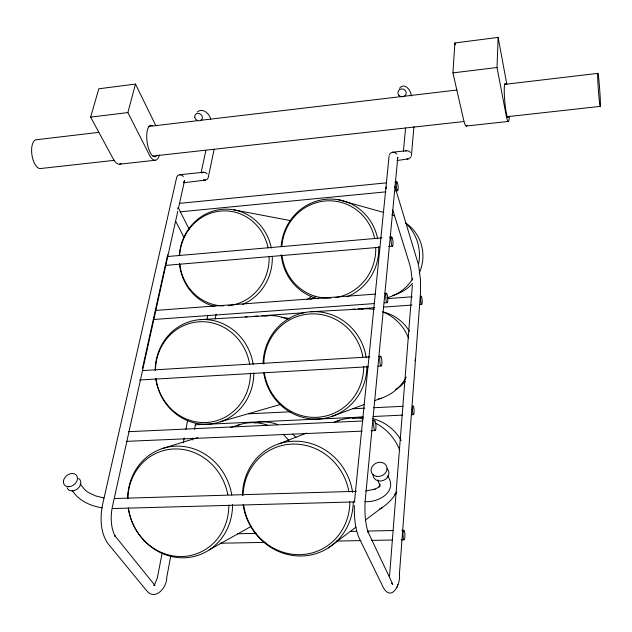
<?xml version="1.0" encoding="UTF-8"?>
<svg xmlns="http://www.w3.org/2000/svg" width="632" height="632" viewBox="0 0 632 632"><rect width="100%" height="100%" fill="white"/><g stroke="black" fill="none" stroke-linecap="round" stroke-linejoin="round"><path stroke-width="0.95" d="M354.307 505.489C354.276 516.312 354.734 527.546 358.968 537.666L383.466 587.839C391.903 602.264 401.067 583.312 399.4 574.283L420.517 292.711L420.438 279.478L418.724 266.119M509.392 116.154A21.472 2.323 85.3 0 1 506.121 115.142L497.021 67.506L498.127 37.399L454.874 42.968L452.931 72.885L463.635 119.875A21.275 2.963 84.9 0 0 466.977 125.302M354.457 501.974L389.107 155.875M411.408 155.527L413.928 126.574M403.421 151.301L405.57 127.972M389.541 575.965L412.372 285.135M394.834 188.628L365.296 499.636C364.53 510.514 364.838 521.7 368.045 532.191L367.674 531.149L392.796 584.347L391.69 583.32L392.267 583.66M170.751 556.042L166.761 577.34C167.18 587.144 155.29 601.459 146.608 590.62L107.819 543.433C100.267 532.428 100.101 517.94 102.416 505.244L176.715 177.197L177.734 175.53L179.535 174.772L203.449 172.236L205.455 172.568L207.185 173.863M192.523 439.912L192.886 437.976M194.514 429.262L195.604 423.456M215.196 318.939L216.105 314.096M162.148 553.079L157.344 577.83L154.714 584.347M183.304 442.85L184.236 438.016M185.903 429.318L187.759 419.648M207.059 319.081L207.802 315.218M214.09 149.436L208.189 177.782L207.193 179.354L205.463 180.073L183.636 182.774M201.142 172.615L205.858 150.479M177.774 211.301L112.275 507.251C110.466 516.913 110.64 527.499 115.198 536.402L114.724 535.557L154.99 585.437L153.671 585.287L154.619 584.924M142.39 368.685L167.662 254.672M397.56 158.363L397.812 157.265L394.992 186.906L418.234 263.892M159.39 155.045A19.797 7.26 82.5 0 1 149.381 154.887L127.885 112.575L135.469 84.072L98.805 88.788L90.629 117.125L113.254 158.916A19.632 7.71 82.1 0 0 121.352 163.364M397.552 585.572L397.868 584.592M396.959 587.436L397.299 586.37M389.352 154.777L390.639 153.007L392.685 152.194L406.574 150.724L408.714 151.064L410.468 152.423M411.163 156.57L409.015 158.758L396.975 160.544M183.541 182.261L184.568 180.602L178.485 208.094L189.181 229.234M399.448 88.377C404.504 81.836 411.266 90.423 411.219 96.056M328.442 547.849L355.903 527.207M365.32 520.136L381.799 507.749M201.727 172.963L203.449 172.236M197.247 112.022C202.69 107.329 209.334 113.649 210.748 119.093M209.255 549.895L251.331 526.298M279.012 443.798L306.607 433.07M334.202 422.342L339.716 420.193M331.429 416.575L364.577 404.354M374.713 400.625L381.159 398.247M162.084 448.641L197.832 437.605M230.751 427.453L239.212 424.838M220.315 421.805L281.256 404.204M405.539 150.977L406.574 150.724M90.629 117.125L127.885 112.575M452.931 72.885L497.021 67.506M98.632 132.372L36.956 139.664A14.599 6.573 81.3 0 0 31.687 148.204A14.599 6.573 81.3 0 0 34.894 164.146L36.538 166.516A14.599 6.573 81.3 0 0 40.093 168.578L114.645 160.299M148.56 126.471L197.508 120.68M200.447 120.333L401.146 96.617M403.105 96.38L456.952 90.021M504.921 84.348L597.927 73.359M152.897 156.049L463.833 121.526M506.99 116.73L600.179 106.389M119.456 164.186L155.243 160.251M466.282 126.045L508.294 121.423M179.291 203.393L386.034 182.893M394.85 182.024L396.809 181.826M180.286 211.823L385.899 191.852M395.687 190.904L397.647 190.706M167.409 256.529L381.775 237.909M389.644 237.229L391.611 237.055M165.497 265.416L379.706 247.262M388.546 246.512L392.48 246.172M155.33 310.446L375.503 294.085M384.351 293.43L386.318 293.288M387.629 298.596L412.167 296.803M153.465 319.508L374.444 303.565M384.272 302.854L387.219 302.641M245.216 316.94L247.175 316.806M254.04 316.316L257.967 316.032M261.885 315.755L304.063 312.753M351.139 309.396L355.065 309.119M358.004 308.906L374.681 307.721M383.505 307.097L411.953 305.066M419.798 304.505L421.757 304.371M365.715 490.969L375.108 489.16L374.302 489.452L378.11 487.541L379.745 485.889L379.145 486.901L379.816 485.621L379.532 486.798L379.793 484.104L379.872 485.321L377.652 479.87M142.326 370.597L369.823 356.906M378.687 356.369L380.662 356.25M364.767 501.626C378.671 502.788 398.286 491.491 387.59 475.785M200.202 319.626L267.723 315.7M139.546 379.998L368.227 366.742M378.086 366.173L381.041 365.999A4.898 1.067 86.6 0 0 381.688 359.016A4.898 1.067 86.6 0 0 379.808 358.36A4.898 1.067 86.6 0 0 381.041 365.999M310.636 311.75L363.376 308.898M248.463 413.826L290.839 411.764M352.925 408.746L364.751 408.169M373.615 407.735L403.184 406.297M195.446 424.799L363.108 416.97M372.975 416.512L402.56 415.129M411.432 414.718L413.407 414.624A4.416 0.861 87 0 0 413.881 408.177A4.416 0.861 87 0 0 412.372 407.861A4.416 0.861 87 0 0 413.407 414.624M128.651 431.68L362.815 420.967M372.659 420.517L374.626 420.43M126.858 441.349L362.215 431.119M371.079 430.74L375.021 430.566A5.08 1.138 87.2 0 0 375.708 423.092A5.08 1.138 87.2 0 0 373.725 422.832A5.08 1.138 87.2 0 0 375.021 430.566M114.4 498.529L356.33 491.301M112.457 508.562L354.908 501.903M237.569 533.764L256.252 533.376M350.657 531.409L356.559 531.291M367.382 531.062L392.946 530.532M401.802 530.351L403.769 530.303M220.102 543.228L265.377 542.382M336.24 541.055L360.848 540.597M371.671 540.392L392.346 540.012M401.202 539.846L404.156 539.791M392.685 152.194L394.945 152.557L396.801 153.995M406.897 158.972L407.98 159.003M179.535 174.772L181.637 175.119L183.47 176.478M205.463 180.073L203.472 179.741M233.943 209.871L290.562 220.623M103.917 498L95.472 495.859L88.267 492.462L85.407 490.345L80.106 483.914M102.202 507.836C90.51 506.011 78.692 500.742 72.159 490.408M338.602 199.783L383.774 212.47M175.878 221.611L184.007 237.395M135.469 84.072L155.906 125.784M392.772 210.006L409.631 264.184L410.998 270.18L412.151 280.063M454.874 42.968L455.301 44.896M498.127 37.399L506.84 84.333M394.755 186.132A4.495 3.207 -18.2 0 1 394.597 187.854M386.136 188.684A4.495 3.207 -18.2 0 1 386.31 186.961M177.995 207.422A4.258 2.915 -26.5 0 1 177.632 209.081M387.021 468.77A8.121 6.881 -22.4 0 1 383.45 480.407A8.121 6.881 -22.4 0 1 373.07 474.221M78.621 478.471A7.679 5.83 -38.2 0 1 77.531 488.805A7.679 5.83 -38.2 0 1 67.095 487.778M157.06 155.069A15.84 5.806 82.5 0 1 150.108 152.399L148.773 149.184A15.84 5.806 82.5 0 1 147.074 131.606A15.84 5.806 82.5 0 1 152.596 125.792M508.412 116.991A17.175 1.864 85.3 0 1 506.24 112.52L505.647 108.933A17.175 1.864 85.3 0 1 504.241 89.823A17.175 1.864 85.3 0 1 505.758 84.032M281.2 246.33A50.592 48.782 -81.6 0 1 326.768 199.206A50.592 48.782 -81.6 0 1 377.699 238.896M378.639 246.456A50.592 48.782 -81.6 0 1 347.071 296.756M318.252 298.849A50.592 48.782 -81.6 0 1 281.264 254.736M391.887 214.69A43.553 42.415 -78 0 1 394.463 215.749M405.349 222.891A43.553 42.415 -78 0 1 418.266 265.416M412.791 278.625A43.553 42.415 -78 0 1 386.91 297.783M281.856 246.733A48.727 46.966 -81.7 0 1 325.322 200.968A48.727 46.966 -81.7 0 1 374.697 238.675M375.74 247.357A48.727 46.966 -81.7 0 1 335.379 297.625M330.686 298.114A48.727 46.966 -81.7 0 1 282.046 255.439M405.531 222.867A40.179 39.192 -77.3 0 1 419.285 272.969M412.522 283.373A40.179 39.192 -77.3 0 1 392.567 295.452M179.33 255.605A49.351 46.539 -87.5 0 1 222.448 209.295A49.351 46.539 -87.5 0 1 271.325 248.123M272.289 256.426A49.351 46.539 -87.5 0 1 242.443 304.466M214.856 306.512A49.351 46.539 -87.5 0 1 179.449 263.457M311.639 296.203A42.605 40.74 -86.1 0 1 307.128 299.521M179.638 255.612A47.519 44.801 -87.5 0 1 220.923 211.033A47.519 44.801 -87.5 0 1 268.11 247.926M269.129 256.537A47.519 44.801 -87.5 0 1 228.215 305.714M223.357 305.904A47.519 44.801 -87.5 0 1 179.844 264.105M314.949 296.882A39.326 37.683 -85.8 0 1 310.186 299.584M366.884 366.125A53.815 51.808 78.1 0 1 319.136 418.969A53.815 51.808 78.1 0 1 263.749 373.046M263.102 363.835A53.815 51.808 78.1 0 1 311.197 311.71A53.815 51.808 78.1 0 1 366.228 357.641M361.441 309.08A45.883 44.714 77.1 0 1 374.112 309.459M408.643 338.325A45.883 44.714 77.1 0 0 382.629 311.86A42.281 41.27 76.9 0 1 409.418 331.263M406.281 377.004A45.883 44.714 77.1 0 1 378.355 399.068M363.716 366.615A51.84 49.889 78.2 0 1 317.303 417.286A51.84 49.889 78.2 0 1 264.302 372.382M263.773 363.819A51.84 49.889 78.2 0 1 309.609 313.97A51.84 49.889 78.2 0 1 362.863 356.882M415.264 358.976A42.281 41.27 76.9 0 1 414.987 360.809M405.286 381.357A42.281 41.27 76.9 0 1 395.458 389.596M253.827 372.959A52.448 49.225 80.6 0 1 208.205 424.159A52.448 49.225 80.6 0 1 155.749 378.655M155.196 369.989A52.448 49.225 80.6 0 1 200.873 319.587A52.448 49.225 80.6 0 1 253.171 364.427M264.942 315.992A44.888 42.802 80.4 0 1 287.916 319.381M250.406 373.188A50.513 47.4 80.6 0 1 206.482 422.5A50.513 47.4 80.6 0 1 155.97 378.671M155.44 370.32A50.513 47.4 80.6 0 1 199.27 321.791A50.513 47.4 80.6 0 1 249.727 364.656M281.24 317.493A41.38 39.547 80.4 0 1 289.661 318.686M353.256 501.816A58.002 54.771 64 0 1 301.82 555.986A58.002 54.771 64 0 1 243.107 504.849M242.451 495.306A58.002 54.771 64 0 1 293.92 441.223A58.002 54.771 64 0 1 352.601 492.344M334.478 422.287A48.933 46.879 61.2 0 1 363.242 418.866M375.993 423.408A48.933 46.879 61.2 0 1 399.78 450.418M396.778 491.965A48.933 46.879 61.2 0 1 379.366 509.202M349.812 501.792A55.893 52.756 64.1 0 1 300.279 554.651A55.893 52.756 64.1 0 1 243.612 504.715M243.099 495.219A55.893 52.756 64.1 0 1 292.498 444.083A55.893 52.756 64.1 0 1 348.975 492.067M352.664 418.384A45.022 43.221 60.7 0 1 363.021 417.31M372.509 418.566A45.022 43.221 60.7 0 1 401.178 440.409M396.438 492.533A45.022 43.221 60.7 0 1 394.479 494.595M232.568 504.454A56.295 51.974 70.7 0 1 184.536 557.779A56.295 51.974 70.7 0 1 128.343 508.302M127.648 498.719A56.295 51.974 70.7 0 1 175.743 446.16A56.295 51.974 70.7 0 1 231.77 495.006M237.387 425.494A47.692 44.872 69.4 0 1 267.889 425.336M283.855 435.172A47.692 44.872 69.4 0 1 289.045 440.828M228.839 505.126A54.241 50.054 70.7 0 1 182.15 556.508A54.241 50.054 70.7 0 1 128.335 507.891M127.814 498.648A54.241 50.054 70.7 0 1 173.934 448.965A54.241 50.054 70.7 0 1 227.844 494.722M254.641 422.879A43.908 41.412 69.1 0 1 277.717 424.538M292.719 434.081A43.908 41.412 69.1 0 1 295.974 437.597M599.649 103.648L599.31 100.78A16.606 0.679 85.9 0 1 597.746 78.818A16.606 0.679 85.9 0 1 598.465 76.275L598.796 79.166A16.606 0.679 85.9 0 1 600.337 100.875A16.606 0.679 85.9 0 1 599.649 103.648M398.855 95.242A4.179 3.918 18 0 0 405.957 94.413A4.179 3.918 18 0 0 401.407 88.954A4.179 3.918 18 0 0 398.855 95.242M194.814 117.536A4.045 3.523 37.5 0 0 201.245 120.08A4.045 3.523 37.5 0 0 199.586 113.673A4.045 3.523 37.5 0 0 194.814 117.536M376.403 476.331A8.161 6.905 -22.4 0 0 386.903 467.269A8.161 6.905 -22.4 0 0 373.844 464.599A8.161 6.905 -22.4 0 0 376.403 476.331M68.849 486.711A7.718 5.838 -38.1 0 0 77.199 476.567A7.718 5.838 -38.1 0 0 65.286 477.018A7.718 5.838 -38.1 0 0 68.849 486.711M420.596 297.767A4.155 0.766 86 0 0 421.56 304.379A4.155 0.766 86 0 0 421.978 298.652A4.155 0.766 86 0 0 420.596 297.767M403.137 531.868A4.748 0.972 88.1 0 0 403.895 539.688A4.748 0.972 88.1 0 0 404.836 533.59A4.748 0.972 88.1 0 0 403.137 531.868M396.327 183.296A4.464 0.869 85 0 0 397.41 190.619A4.464 0.869 85 0 0 397.939 184.892A4.464 0.869 85 0 0 396.327 183.296M391.097 238.698A4.59 0.932 85.5 0 0 392.227 246.132A4.59 0.932 85.5 0 0 392.796 240.018A4.59 0.932 85.5 0 0 391.097 238.698M385.773 295.112A4.732 0.995 86 0 0 386.958 302.649A4.732 0.995 86 0 0 387.558 296.132A4.732 0.995 86 0 0 385.773 295.112"/></g></svg>
